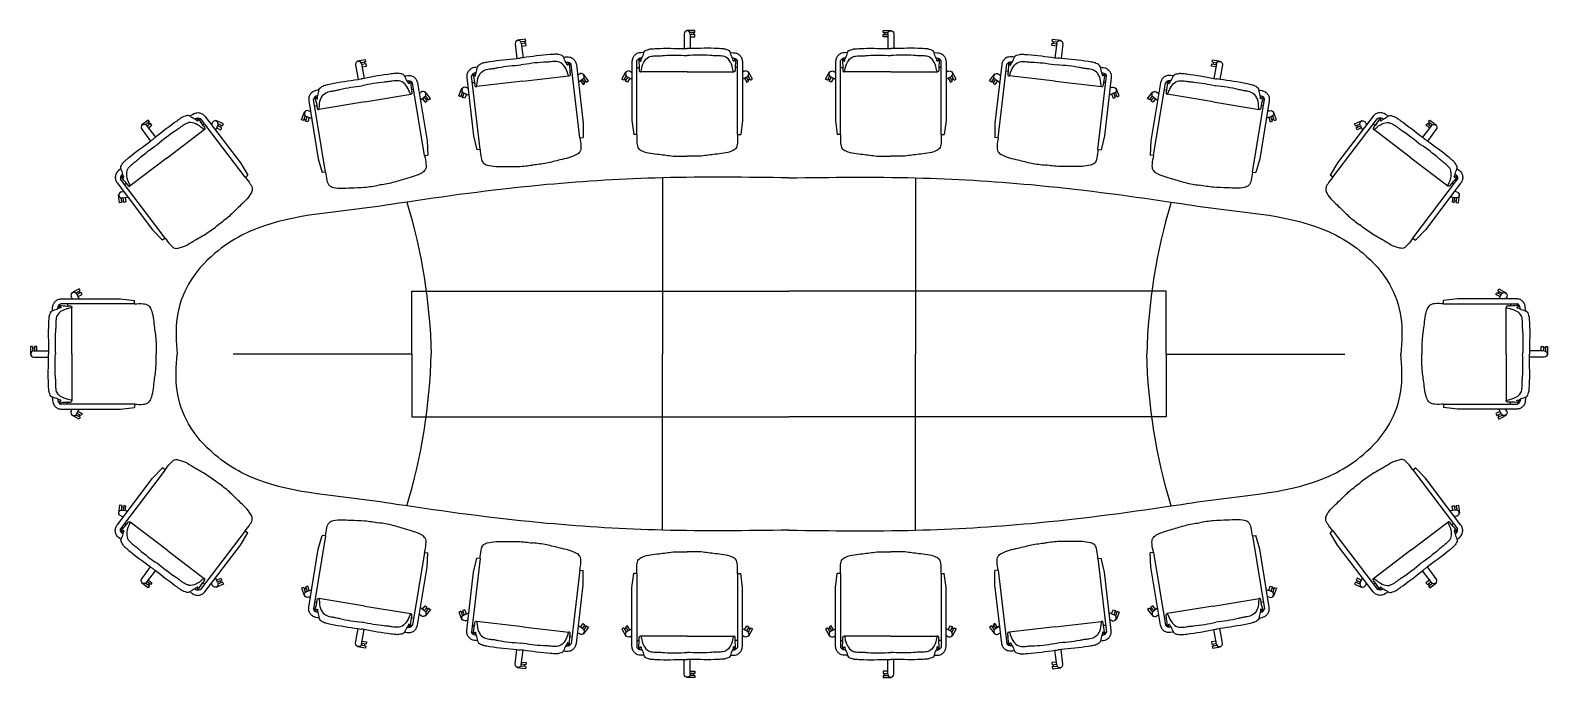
# Model space of a CAD drawing. Header units: millimetres. Extents: x -3640 to 3632, y -706 to 2395.
import ezdxf

# ---------------------------------------------------------------- set-up
doc = ezdxf.new("R2010")
doc.units = ezdxf.units.MM
doc.layers.add('ceco.net 345', color=7, linetype='Continuous')

# ---------------------------------------------------------------- blocks, each defined once
blk = doc.blocks.new('Ceco.NET-Furniture-Tm-343')
at = {"layer": 'ceco.net 345'}
for p, q in [((-14.6, 586.6), (-14.6, 516.1)), ((36.5, 603.1), (-3.4, 603.1)), ((-3.4, 600.8), (-3.4, 603.1)), ((36.5, 592.4), (13.4, 592.4)), ((14.6, 586.6), (14.6, 516.1)), ((36.5, 583.1), (14.6, 583.1)), ((29.8, 592.4), (29.8, 583.1)), ((36.5, 592.4), (36.5, 603.1)), ((36.5, 572.5), (36.5, 583.1)), ((14.6, 572.5), (36.5, 572.5)), ((-264.5, 453.5), (-264.5, 171.6)), ((-240.6, 103.8), (-240.6, 458.1)), ((240.6, 103.8), (240.6, 458.1)), ((264.5, 453.5), (264.5, 171.6)), ((-312.7, 369.9), (-293.6, 404.9)), ((-303.3, 364.8), (-312.7, 369.9)), ((-303.3, 364.8), (-292.2, 385)), ((-300.1, 370.7), (-291.9, 366.2)), ((-295.1, 360.3), (-284.6, 379.5)), ((-291.6, 403.8), (-293.6, 404.9)), ((-287.7, 381.2), (-264.5, 368.6)), ((-275.3, 374.5), (-285.7, 355.3)), ((-273.7, 406.9), (-264.5, 401.9)), ((-240.6, 425.7), (-230, 425.7)), ((0, 404.4), (-223.3, 404.4)), ((0, 404.4), (223.3, 404.4)), ((240.6, 425.7), (230, 425.7)), ((273.7, 406.9), (264.5, 401.9)), ((287.7, 381.2), (264.5, 368.6)), ((275.3, 374.5), (285.7, 355.3)), ((295.1, 360.3), (284.6, 379.5)), ((291.6, 403.8), (293.6, 404.9)), ((300.1, 370.7), (291.9, 366.2)), ((303.3, 364.8), (292.2, 385)), ((312.7, 369.9), (293.6, 404.9)), ((303.3, 364.8), (312.7, 369.9)), ((-285.7, 355.3), (-295.1, 360.3)), ((285.7, 355.3), (295.1, 360.3)), ((-264.5, 171.6), (-256.4, 103.8)), ((264.5, 171.6), (256.4, 103.8)), ((-240.6, 103.8), (-256.4, 103.8)), ((240.6, 103.8), (256.4, 103.8))]:
    blk.add_line(p, q, dxfattribs=at)
for centre, start, end in [((0, 586.6), 0, 180), ((-280.7, 394), 61.46866, 241.46866), ((280.7, 394), 298.53134, 118.53134)]:
    blk.add_arc(centre, 14.6, start, end, dxfattribs=at)
for points in [[(-228.5, 469.1), (-227.2, 462.9), (-225.9, 458.9), (-223.3, 456.2), (-221.9, 456.2), (-220.6, 460.3), (-216.6, 470.9), (-207.5, 496.1), (-206, 500.1), (-184.7, 512.1), (-180.7, 513.4), (-172.8, 514.7), (-160.9, 515.3), (-146.2, 516.1), (-14.6, 516.1), (0, 516.1)], [(228.5, 469.1), (227.2, 462.9), (225.9, 458.9), (223.3, 456.2), (221.9, 456.2), (220.6, 460.3), (216.6, 470.9), (207.5, 496.1), (206, 500.1), (184.7, 512.1), (180.7, 513.4), (172.8, 514.7), (160.9, 515.3), (146.2, 516.1), (14.6, 516.1), (0, 516.1)], [(-207.5, 496.1), (-236.5, 493.5), (-251.2, 484.2), (-260.5, 470.9), (-264.5, 453.5)], [(-216.6, 470.9), (-227.2, 469.6), (-232.6, 466.9), (-240.6, 458.1)], [(-233.1, 466.5), (-229.9, 425.7), (-229.9, 421.7), (-225.9, 404.4), (-223.3, 404.4), (-220.6, 409.7), (-207.3, 450.9), (-184.7, 474.9), (-172.8, 478.9), (-146.2, 481.5), (-128.9, 481.5), (-109, 482.9), (0, 482.9)], [(233.1, 466.5), (229.9, 425.7), (229.9, 421.7), (225.9, 404.4), (223.3, 404.4), (220.6, 409.7), (207.3, 450.9), (184.7, 474.9), (172.8, 478.9), (146.2, 481.5), (128.9, 481.5), (109, 482.9), (0, 482.9)], [(207.5, 496.1), (236.5, 493.5), (251.2, 484.2), (260.5, 470.9), (264.5, 453.5)], [(216.6, 470.9), (227.2, 469.6), (232.6, 466.9), (240.6, 458.1)], [(-240.6, 103.8), (-240.6, 63), (-232.8, 36.9), (-215.4, 25.3), (-134.3, 9.4), (-67.8, 1.3), (0, 0)], [(240.6, 103.8), (240.6, 63), (232.8, 36.9), (215.4, 25.3), (134.3, 9.4), (67.8, 1.3), (0, 0)]]:
    blk.add_spline(points, degree=3, dxfattribs=at)

msp = doc.modelspace()

# ---------------------------------------------------------------- linework, layer by layer
at = {"layer": 'ceco.net 345'}
for points in [[(-610.4, 1688.6), (-610.4, 844.6)], [(602.7, 1688.6), (602.7, 844.6)], [(-1811.6, 1145.5), (-3.9, 1145.5)], [(-1811.6, 844.6), (-1811.6, 1145.5)], [(1803.8, 1145.5), (-3.9, 1145.5)], [(1803.8, 844.6), (1803.8, 1145.5)], [(-1811.6, 844.6), (-2667.4, 844.6)], [(-1811.6, 844.6), (-1811.6, 543.7)], [(-610.4, 0.7), (-610.4, 844.6)], [(602.7, 0.7), (602.7, 844.6)], [(1803.8, 844.6), (2659.7, 844.6)], [(1803.8, 844.6), (1803.8, 543.7)], [(-1811.6, 543.7), (-3.9, 543.7)], [(1803.8, 543.7), (-3.9, 543.7)]]:
    msp.add_lwpolyline(points, dxfattribs=at)
for points in [[(-1835.3, 1572.4, -0.06668), (-1718.8, 844.6, -0.06668)], [(1827.5, 1572.4, 0.06668), (1711, 844.6, 0.06668)], [(-1835.3, 116.9, 0.06668), (-1718.8, 844.6, 0.06668)], [(1827.5, 116.9, -0.06668), (1711, 844.6, -0.06668)]]:
    msp.add_lwpolyline(points, format="xyb", dxfattribs=at)
for points in [[(-3.9, 1688.6), (-610.4, 1688.6), (-1164.5, 1655.8), (-1834.3, 1572.5), (-2037.8, 1542.9), (-2625.9, 1413.2), (-2755.5, 1326.9), (-2881.7, 1179), (-2936.6, 1020), (-2936.6, 844.6)], [(-3.9, 1688.6), (602.7, 1688.6), (1156.8, 1655.8), (1826.6, 1572.5), (2030.1, 1542.9), (2618.2, 1413.2), (2747.8, 1326.9), (2873.9, 1179), (2928.8, 1020), (2928.8, 844.6)], [(-3.9, 0.7), (-610.4, 0.7), (-1164.5, 33.5), (-1834.3, 116.8), (-2037.8, 146.4), (-2625.9, 276.1), (-2755.5, 362.4), (-2881.7, 510.3), (-2936.6, 669.3), (-2936.6, 844.6)], [(-3.9, 0.7), (602.7, 0.7), (1156.8, 33.5), (1826.6, 116.8), (2030.1, 146.4), (2618.2, 276.1), (2747.8, 362.4), (2873.9, 510.3), (2928.8, 669.3), (2928.8, 844.6)]]:
    msp.add_spline(points, degree=3, dxfattribs=at)

# ---------------------------------------------------------------- block references
for p, rotation in [((-1233.3, 1749.6), 6.651982234709401), ((-1970.9, 1653.1), 9.383689052423836), ((-2739.3, 1463), 37.26130821267191), ((-3036.8, 844.6), 90), ((2731.5, 226.3), 217.2613082126719), ((1963.2, 36.2), 189.3836890524238), ((1225.6, -60.4), 186.6519822347095), ((484.1, -102.5), 180)]:
    msp.add_blockref('Ceco.NET-Furniture-Tm-343', p, dxfattribs=dict(at, rotation=rotation))
msp.add_blockref('Ceco.NET-Furniture-Tm-343', (-491.9, 1791.8), dxfattribs=at)
at = {"layer": 'ceco.net 345', "xscale": -1}
msp.add_blockref('Ceco.NET-Furniture-Tm-343', (484.1, 1791.8), dxfattribs=at)
for p, rotation in [((1225.6, 1749.6), 353.3480177652906), ((1963.2, 1653.1), 350.6163109475762), ((2731.5, 1463), 322.7386917873281), ((3029, 844.6), 270), ((-2739.3, 226.3), 142.7386917873281), ((-1970.9, 36.2), 170.6163109475761), ((-1233.3, -60.4), 173.3480177652905), ((-491.9, -102.5), 180)]:
    msp.add_blockref('Ceco.NET-Furniture-Tm-343', p, dxfattribs=dict(at, rotation=rotation))

doc.saveas('drawing.dxf')
